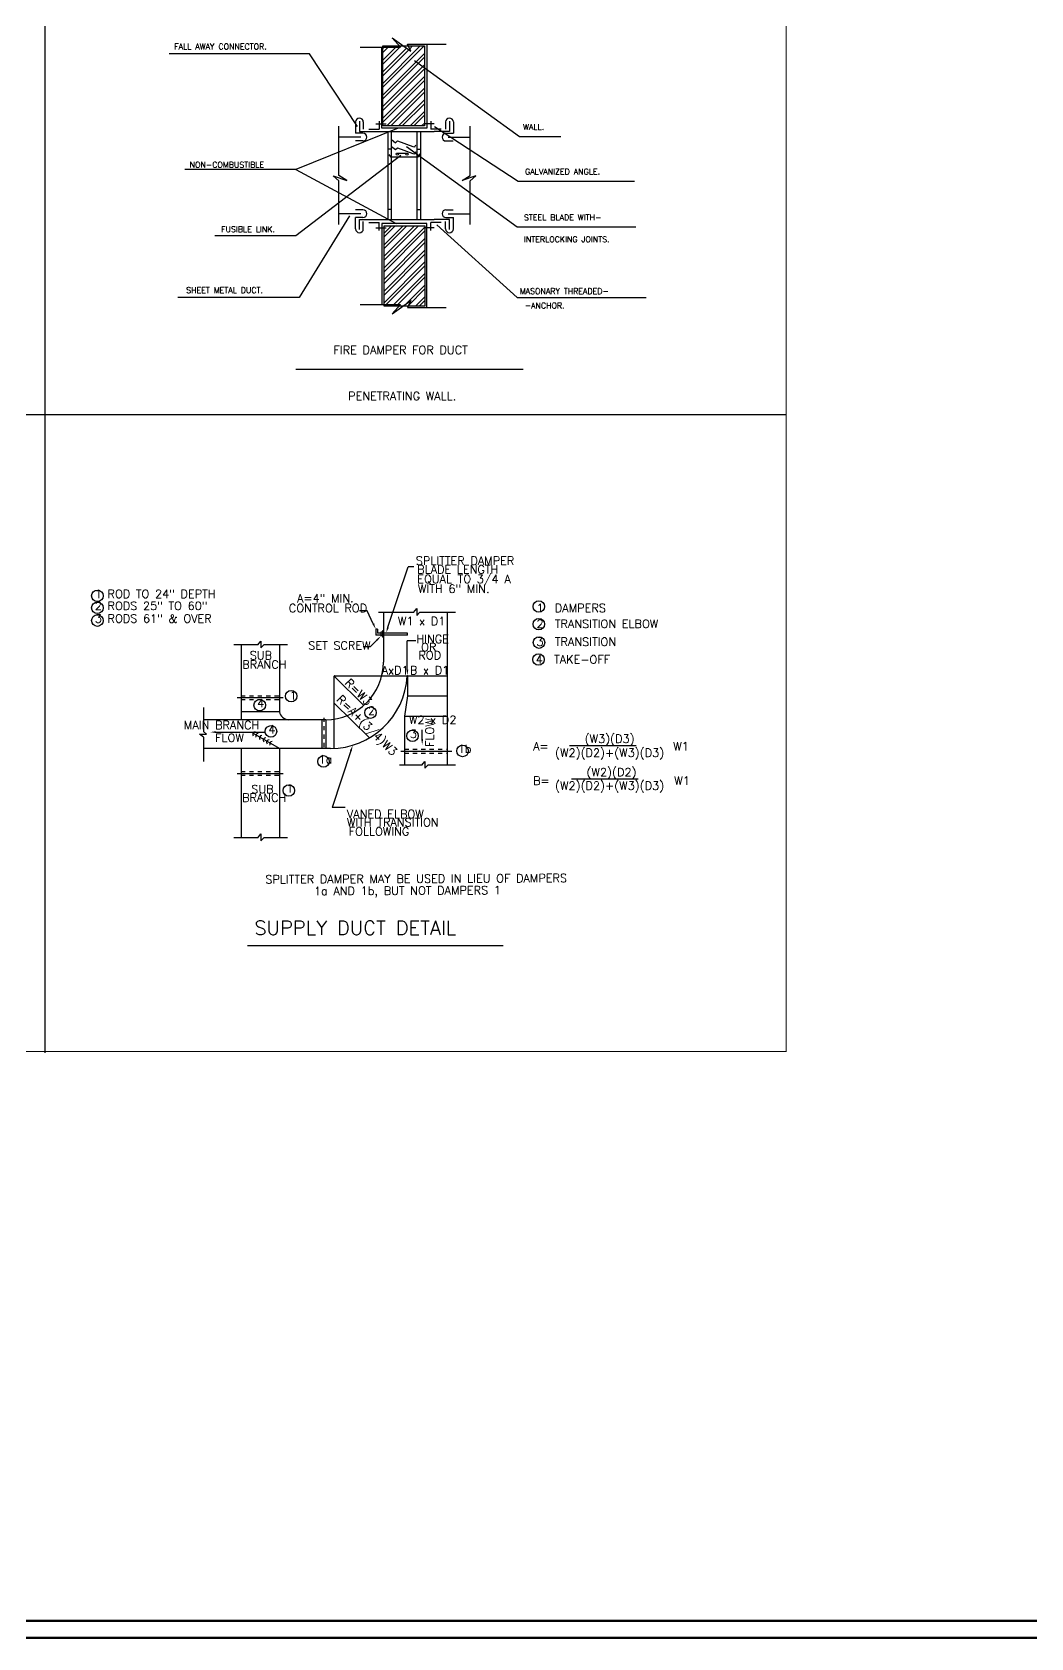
# Model space of a CAD drawing. Extents: x 594 to 813, y 174 to 240.
# Drawn here: x 647.53 to 671.38, y 173.79 to 212.14 of the extents above; entities that cross this region are included whole.
import ezdxf

# ---------------------------------------------------------------- set-up
doc = ezdxf.new("R2010")
doc.units = 0
doc.header["$MEASUREMENT"] = 0
doc.linetypes.add('CENTER', pattern=[50.8, 31.75, -6.35, 6.35, -6.35])
doc.linetypes.add('HIDDEN', pattern=[0.375, 0.25, -0.125])
doc.layers.get('0').update_dxf_attribs({"linetype": 'CONTINUOUS', "lineweight": 30})
for name, color, linetype in [('05_AC-EX.DUCT', 1, 'CONTINUOUS'), ('10_AC-TEXT', 3, 'CONTINUOUS'), ('D', 1, 'CONTINUOUS'), ('DET', 6, 'CONTINUOUS'), ('G-TX-HEV', 2, 'CONTINUOUS'), ('T-TEXT', 3, 'CONTINUOUS'), ('TXT', 7, 'CONTINUOUS'), ('WL', 2, 'CONTINUOUS'), ('Z20', 2, 'CONTINUOUS')]:
    doc.layers.add(name, color=color, linetype=linetype)
for name, color, linetype, lineweight in [('AC.REF(S). PIPING', 3, 'CONTINUOUS', 30), ('UG-BORDER', 20, 'CONTINUOUS', 80), ('Wall', 5, 'CONTINUOUS', 30)]:
    doc.layers.add(name, color=color, linetype=linetype, lineweight=lineweight)
doc.styles.add('AC', font='romans.shx', dxfattribs={"height": 0.2})

# ---------------------------------------------------------------- blocks, each defined once
blk = doc.blocks.new('*X245')
at = {"color": 0}
for p, q in [((257.42, 169.91), (264.4, 176.89)), ((257.42, 172.56), (261.75, 176.89)), ((257.42, 175.22), (259.1, 176.89)), ((257.42, 169.03), (265.28, 176.89)), ((257.42, 171.68), (262.63, 176.89)), ((257.42, 174.33), (259.98, 176.89)), ((257.42, 167.26), (266.75, 176.6)), ((257.42, 166.38), (266.75, 175.71)), ((257.42, 164.61), (266.75, 173.95)), ((257.42, 163.73), (266.75, 173.06)), ((257.42, 161.96), (266.75, 171.3)), ((257.42, 161.07), (266.75, 170.41)), ((257.42, 159.31), (266.75, 168.64)), ((257.88, 158.89), (266.75, 167.76)), ((259.65, 158.89), (266.75, 165.99)), ((260.54, 158.89), (266.75, 165.11)), ((262.47, 159.06), (266.75, 163.34)), ((262.98, 158.69), (266.75, 162.46)), ((264.56, 158.49), (266.75, 160.69)), ((265.44, 158.49), (266.75, 159.8))]:
    blk.add_line(p, q, dxfattribs=at)
blk = doc.blocks.new('*X244')
at = {"color": 0}
for p, q in [((257.13, 209.4), (265.68, 217.96)), ((257.13, 208.52), (266.57, 217.96)), ((257.13, 214.71), (260.11, 217.69)), ((257.13, 217.36), (257.46, 217.69)), ((257.13, 213.82), (261, 217.69)), ((257.13, 216.47), (258.35, 217.69)), ((257.13, 212.05), (262.55, 217.47)), ((257.13, 211.17), (263.07, 217.11)), ((261.1, 217.79), (261.27, 217.96)), ((262.98, 217.9), (263.03, 217.96)), ((263.27, 217.31), (263.92, 217.96)), ((257.13, 206.75), (266.64, 216.26)), ((257.13, 205.87), (266.64, 215.38)), ((257.13, 204.1), (266.64, 213.61)), ((257.13, 203.21), (266.64, 212.73)), ((257.13, 201.45), (266.64, 210.96)), ((257.13, 200.56), (266.64, 210.08)), ((258.04, 199.71), (266.64, 208.31)), ((258.93, 199.71), (266.64, 207.42)), ((260.69, 199.71), (266.64, 205.66)), ((261.58, 199.71), (266.64, 204.77)), ((263.35, 199.71), (266.64, 203)), ((264.23, 199.71), (266.64, 202.12)), ((266, 199.71), (266.64, 200.35))]:
    blk.add_line(p, q, dxfattribs=at)
blk = doc.blocks.new('A$C5DD3573E')
at = {"layer": '05_AC-EX.DUCT', "color": 2}
blk.add_line((-10632.849, -34567.248), (-5583.47, -34567.248), dxfattribs=at)
at = {"layer": 'D', "color": 2}
for p, q in [((-7778.784, -16658.015), (-7406.49, -16917.668)), ((-7609.559, -16838.643), (-7778.784, -16658.015)), ((-7406.49, -16917.668), (-7474.18, -16782.197)), ((-7474.18, -16782.197), (-6707.031, -16782.197)), ((-7090.003, -16782.197), (-7090.003, -18435.414)), ((-8410.554, -16838.643), (-7609.559, -16838.643)), ((-7978.43, -18435.414), (-7978.43, -16849.932)), ((-7960.457, -16815.538), (-7138.584, -16815.538)), ((-7960.457, -18392.266), (-7960.457, -16815.538)), ((-7138.584, -16815.538), (-7138.584, -18392.266)), ((-7855.012, -20238.03), (-7855.012, -18502.097)), ((-7787.323, -20238.03), (-7787.323, -18502.097)), ((-7279.339, -20238.03), (-7279.339, -18502.097)), ((-7211.649, -20238.03), (-7211.649, -18502.097)), ((-7978.43, -20322.023), (-7978.43, -21907.505)), ((-7935.812, -21953.126), (-7935.812, -20363.198)), ((-7129.028, -20363.198), (-7129.028, -21953.126)), ((-7090.003, -21975.24), (-7090.003, -20322.023)), ((-7778.784, -22099.421), (-7406.49, -21839.769)), ((-7406.49, -21839.769), (-7474.18, -21975.24)), ((-8410.554, -21918.794), (-7609.559, -21918.794)), ((-7129.028, -21953.126), (-7935.812, -21953.126)), ((-7609.559, -21918.794), (-7778.784, -22099.421)), ((-7474.18, -21975.24), (-6707.031, -21975.24))]:
    blk.add_line(p, q, dxfattribs=at)
at = {"layer": 'D', "color": 4}
for p, q in [((-8498.538, -18315.248), (-8498.538, -18537.694)), ((-8421.293, -18300.998), (-8421.293, -18502.097)), ((-8345.803, -18315.248), (-8345.803, -18458.96)), ((-8097.167, -18349.708), (-7893.728, -18349.708)), ((-8032.813, -18300.998), (-8032.813, -18455.293)), ((-6946.787, -18349.708), (-7150.226, -18349.708)), ((-7011.141, -18300.998), (-7011.141, -18455.293)), ((-6720.859, -18315.248), (-6720.859, -18458.96)), ((-6645.368, -18300.998), (-6645.368, -18502.097)), ((-6568.123, -18315.248), (-6568.123, -18537.694)), ((-8397.333, -18614.062), (-8829.334, -18614.062)), ((-8353.157, -18537.694), (-8498.538, -18537.694)), ((-8353.157, -18690.429), (-8496.869, -18690.429)), ((-8421.293, -18502.097), (-6947.284, -18502.097)), ((-8236.253, -18455.293), (-8032.813, -18455.293)), ((-7138.584, -18392.266), (-7960.457, -18392.266)), ((-7787.323, -18662), (-7707.723, -18725.428)), ((-7707.723, -18725.428), (-7673.918, -18687.371)), ((-7673.918, -18687.371), (-7369.668, -18801.542)), ((-6807.701, -18455.293), (-7011.141, -18455.293)), ((-6645.368, -18502.097), (-6946.09, -18502.097)), ((-6713.504, -18537.694), (-6568.123, -18537.694)), ((-6713.504, -18690.429), (-6569.793, -18690.429)), ((-6669.329, -18614.062), (-6237.328, -18614.062)), ((-7787.084, -18852.285), (-7854.774, -18852.285)), ((-7838.72, -18957.998), (-7809.14, -19004.512)), ((-7809.14, -19004.512), (-7264.026, -19004.512)), ((-7787.323, -18797.313), (-7707.723, -18860.742)), ((-7707.723, -18860.742), (-7673.918, -18822.685)), ((-7673.918, -18822.685), (-7369.668, -18936.855)), ((-7673.918, -18927.98), (-7483.762, -18927.98)), ((-7369.668, -18801.542), (-7327.411, -18805.771)), ((-7369.668, -18936.855), (-7327.411, -18941.084)), ((-7327.411, -18805.771), (-7306.283, -18763.485)), ((-7327.411, -18941.084), (-7306.283, -18898.799)), ((-7279.339, -18852.285), (-7211.649, -18852.285)), ((-7264.026, -19004.512), (-7225.994, -18945.312)), ((-8397.333, -20126.065), (-8829.334, -20126.065)), ((-8353.157, -20202.433), (-8498.538, -20202.433)), ((-8498.538, -20424.879), (-8498.538, -20202.433)), ((-8353.157, -20049.697), (-8496.869, -20049.697)), ((-8421.293, -20439.128), (-8421.293, -20238.03)), ((-8421.293, -20238.03), (-6947.284, -20238.03)), ((-8345.803, -20424.879), (-8345.803, -20281.167)), ((-7787.084, -20044.733), (-7854.774, -20044.733)), ((-7279.339, -20044.733), (-7211.649, -20044.733)), ((-6645.368, -20238.03), (-6946.09, -20238.03)), ((-6720.859, -20424.879), (-6720.859, -20281.167)), ((-6713.504, -20049.697), (-6569.793, -20049.697)), ((-6713.504, -20202.433), (-6568.123, -20202.433)), ((-6669.329, -20126.065), (-6237.328, -20126.065)), ((-6645.368, -20439.128), (-6645.368, -20238.03)), ((-6568.123, -20424.879), (-6568.123, -20202.433)), ((-8236.253, -20302.144), (-8032.813, -20302.144)), ((-8097.167, -20407.728), (-7893.728, -20407.728)), ((-8032.813, -20456.439), (-8032.813, -20302.144)), ((-7935.812, -20363.198), (-7129.028, -20363.198)), ((-6946.787, -20407.728), (-7150.226, -20407.728)), ((-6807.701, -20302.144), (-7011.141, -20302.144)), ((-7011.141, -20456.439), (-7011.141, -20302.144))]:
    blk.add_line(p, q, dxfattribs=at)
at = {"layer": 'D', "color": 3}
for p, q in [((-8829.334, -19370.063), (-8829.334, -18398.061)), ((-6237.328, -19370.063), (-6237.328, -18398.061)), ((-8829.334, -19478.064), (-8941.918, -19376.66)), ((-8941.918, -19376.66), (-8671.268, -19470.409)), ((-8671.268, -19470.409), (-8829.334, -19370.063)), ((-8829.334, -20342.065), (-8829.334, -19478.064)), ((-6395.393, -19470.409), (-6237.328, -19370.063)), ((-6124.744, -19376.66), (-6395.393, -19470.409)), ((-6237.328, -19478.064), (-6124.744, -19376.66)), ((-6237.328, -20342.065), (-6237.328, -19478.064))]:
    blk.add_line(p, q, dxfattribs=at)
at = {"layer": 'D'}
for p, q in [((-7090.003, -18435.414), (-7978.43, -18435.414)), ((-7090.003, -20322.023), (-7978.43, -20322.023))]:
    blk.add_line(p, q, dxfattribs=at)
at = {"layer": 'D', "color": 4}
for centre in [(-7673.918, -18949.541), (-7483.762, -18949.541)]:
    blk.add_circle(centre, 21.561, dxfattribs=at)
for centre, start, end in [((-8422.17, -18315.248), 0, 180), ((-6644.491, -18315.248), 0, 180), ((-8353.157, -18614.062), 270, 90), ((-6713.504, -18614.062), 90, 270), ((-8353.157, -20126.065), 270, 90), ((-6713.504, -20126.065), 90, 270), ((-8422.17, -20424.879), 180, 0), ((-6644.491, -20424.879), 180, 0)]:
    blk.add_arc(centre, 76.368, start, end, dxfattribs=at)
at = {"layer": 'DET', "color": 2}
for p, q in [((-7949.169, -27996.49), (-7949.169, -28973.738)), ((-6691.924, -27996.49), (-6691.924, -31011.103)), ((-8100.857, -28326.851), (-8100.857, -28440.616)), ((-8062.935, -28326.851), (-8100.857, -28326.851)), ((-7998.468, -28440.616), (-8100.857, -28440.616)), ((-8062.935, -28326.851), (-8062.935, -28402.694)), ((-7998.468, -28402.694), (-8062.935, -28402.694)), ((-7998.468, -28402.694), (-8025.013, -28402.694)), ((-7968.13, -28387.526), (-7998.468, -28387.526)), ((-7998.468, -28387.526), (-7998.468, -28455.785)), ((-7968.13, -28421.655), (-7998.468, -28421.655)), ((-7968.13, -28455.785), (-7998.468, -28455.785)), ((-7968.13, -28357.188), (-7968.13, -28486.123)), ((-7949.169, -28357.188), (-7968.13, -28357.188)), ((-7949.169, -28486.123), (-7968.13, -28486.123)), ((-7474.16, -28402.694), (-7949.169, -28402.694)), ((-7474.16, -28440.616), (-7949.169, -28440.616)), ((-7474.16, -28440.616), (-7474.16, -28402.694)), ((-10759.613, -28636.347), (-10759.613, -30111.394)), ((-10001.176, -28636.347), (-10001.176, -29959.707)), ((-7474.16, -29250.306), (-7474.16, -29643.112)), ((-10835.457, -29676.841), (-9925.332, -29676.841)), ((-7475.146, -29643.112), (-7532.029, -30044.537)), ((-7475.146, -29643.112), (-6691.924, -29643.112)), ((-10001.176, -29959.707), (-10759.613, -29959.707)), ((-7532.029, -30044.537), (-6691.924, -30044.537)), ((-7532.029, -30044.537), (-7532.029, -31011.103)), ((-9086.825, -30111.394), (-11505.176, -30111.394)), ((-10001.176, -30680.222), (-10526.637, -30376.847)), ((-9162.669, -30111.394), (-9162.669, -30680.222)), ((-9086.825, -30111.394), (-9086.825, -30680.222)), ((-8992.02, -30680.222), (-11505.176, -30680.222)), ((-10759.613, -30680.222), (-10759.613, -32440.171)), ((-10001.176, -30680.222), (-10001.176, -32440.171)), ((-7607.872, -30733.584), (-6601.232, -30733.584)), ((-10835.457, -31171.225), (-9925.332, -31171.225))]:
    blk.add_line(p, q, dxfattribs=at)
at = {"layer": 'DET', "color": 2, "linetype": 'HIDDEN'}
for p, q in [((-10759.613, -29638.919), (-10001.176, -29638.919)), ((-10759.613, -29714.763), (-10001.176, -29714.763)), ((-7532.029, -30695.662), (-6691.924, -30695.662)), ((-7532.029, -30771.505), (-6691.924, -30771.505)), ((-10759.613, -31133.303), (-10001.176, -31133.303)), ((-10759.613, -31209.146), (-10001.176, -31209.146))]:
    blk.add_line(p, q, dxfattribs=at)
at = {"layer": 'DET', "color": 2, "linetype": 'CENTER'}
blk.add_line((-9124.747, -30073.472), (-9124.747, -30718.144), dxfattribs=at)
at = {"layer": 'DET', "color": 2}
for centre, radius, start, end in [((-9086.825, -28973.738), 1137.656, 270, 0), ((-8992.02, -29163.347), 1516.875, 270, 356.713571), ((-9808.744, -29915.481), 197.448, 192.9431424, 263.5830791), ((-10479.875, -30402.257), 48.8, 88.4742594, 216.9838018), ((-10421.721, -30430.152), 48.8, 88.4742594, 216.9838018), ((-10347.284, -30471.995), 48.8, 88.4742594, 216.9838018), ((-10272.846, -30518.488), 48.8, 88.4742594, 216.9838018), ((-10207.714, -30558.006), 48.8, 88.4742594, 216.9838018), ((-10144.907, -30588.226), 48.8, 88.4742594, 216.9838018)]:
    blk.add_arc(centre, radius, start, end, dxfattribs=at)
at = {"layer": 'G-TX-HEV', "color": 7}
blk.add_line((-9679.735, -23192.76), (-5191.389, -23192.76), dxfattribs=at)
at = {"layer": 'T-TEXT', "color": 7, "linetype": 'Continuous'}
for p, q in [((-9410.884, -16970.823), (-12176.687, -16970.823)), ((-8462.3, -18403.761), (-9410.884, -16970.823)), ((-7337.236, -17103.094), (-5263.588, -18602.168)), ((-7659.866, -18435.414), (-9675.605, -19254.661)), ((-6940.154, -18403.761), (-5285.648, -19483.976)), ((-5263.588, -18602.168), (-4445.15, -18602.168)), ((-7601.957, -18976.936), (-9675.605, -20564.191)), ((-7491.656, -18800.575), (-5307.708, -20387.829)), ((-9675.605, -19254.661), (-11869.42, -19254.661)), ((-9675.605, -19254.661), (-7699.509, -20322.023)), ((-5285.648, -19483.976), (-2990.22, -19483.976)), ((-8616.721, -20167.377), (-9609.424, -21776.677)), ((-9675.605, -20564.191), (-11278.523, -20564.191)), ((-6896.034, -20343.739), (-5307.708, -21776.677)), ((-5307.708, -20387.829), (-2969.334, -20387.829)), ((-9609.424, -21776.677), (-12008.171, -21776.677)), ((-5307.708, -21776.677), (-2760.48, -21776.677)), ((-8919.656, -29254.574), (-8336.521, -29828.901)), ((-8919.656, -29786.835), (-8224.358, -30471.63)), ((-7183.408, -30494.092), (-7183.408, -30312.215)), ((-2960.624, -30624.544), (-4274.931, -30624.544)), ((-2922.615, -31283.437), (-4236.922, -31283.437))]:
    blk.add_line(p, q, dxfattribs=at)
for centre in [(-13595.223, -27668.153), (-13595.223, -27904.509), (-4882.06, -27878.23), (-13595.223, -28155.638), (-4882.06, -28226.449), (-4877.396, -28589.646), (-4887.513, -28924.428), (-10391.128, -29824.907), (-9770.279, -29647.639), (-8203.374, -29972.63), (-10169.396, -30341.937), (-7375.575, -30430.571), (-6385.509, -30728.604), (-9132.395, -30935.416), (-9814.625, -31508.948)]:
    blk.add_circle(centre, 113.766, dxfattribs=at)
blk.add_solid([(-7164.447, -30494.092), (-7202.368, -30494.092), (-7183.408, -30607.858)], dxfattribs=at)
at = {"layer": 'TXT', "color": 2}
for p in [(-7477.146, -29122.32), (-7310.789, -28555.247)]:
    blk.add_line(p, (-7477.146, -28555.247), dxfattribs=at)
for centre, start in [((-7476.08, -29247.147), 300.418806), ((-8918.824, -29789.523), 257.3178068)]:
    blk.add_arc(centre, 3.792, start, 245.4219523, dxfattribs=at)
blk.add_solid([(-7458.185, -29122.32), (-7496.107, -29122.32), (-7477.146, -29236.085)], dxfattribs=at)
at = {"layer": 'Wall', "linetype": 'Continuous', "const_width": 19.2}
blk.add_lwpolyline([(0, 0), (-56085.494, 0), (-56085.494, -36662.196), (0, -36662.196)], close=True, dxfattribs=at)
blk.add_lwpolyline([(0, 0), (-56085.494, 0), (-56085.494, -36662.196), (0, -36662.196)], close=True, dxfattribs=at)
at = {"layer": 'WL', "color": 2}
for p, q in [((-7858.993, -28287.9), (-7461.595, -27094.924)), ((-7348.69, -27094.924), (-7461.595, -27094.924)), ((-8266.51, -27964.519), (-8423.943, -27964.519)), ((-8149.174, -28218.916), (-8266.51, -27964.519)), ((-7353.481, -27996.49), (-8046.441, -27996.49)), ((-7353.481, -27996.49), (-7291.905, -27920.001)), ((-7291.905, -27920.001), (-7291.905, -28056.258)), ((-7291.905, -28056.258), (-7236.369, -27996.49)), ((-6528.678, -27996.49), (-7236.369, -27996.49)), ((-10427.659, -28636.347), (-10903.159, -28636.347)), ((-10427.659, -28636.347), (-10366.083, -28559.858)), ((-10366.083, -28559.858), (-10366.083, -28696.115)), ((-10366.083, -28696.115), (-10310.546, -28636.347)), ((-9841.347, -28636.347), (-10310.546, -28636.347)), ((-8210.352, -28674.263), (-8347.163, -28674.263)), ((-8078.536, -28542.357), (-8210.352, -28674.263)), ((-8919.656, -30678.495), (-8919.656, -29250.596)), ((-6691.924, -29250.596), (-8919.656, -29250.596)), ((-11503.484, -29873.096), (-11503.484, -30342.296)), ((-11579.973, -30397.832), (-11443.716, -30397.832)), ((-11503.484, -30459.408), (-11579.973, -30397.832)), ((-11443.716, -30397.832), (-11503.484, -30342.296)), ((-11252.983, -30356.709), (-10282.199, -30356.709)), ((-11503.484, -30459.408), (-11503.484, -30934.908)), ((-8591.148, -30725.451), (-8963.281, -31842.59)), ((-7192.232, -31011.103), (-7629.301, -31011.103)), ((-7192.232, -31011.103), (-7130.655, -30934.614)), ((-7130.655, -30934.614), (-7130.655, -31070.871)), ((-7130.655, -31070.871), (-7075.119, -31011.103)), ((-6528.678, -31011.103), (-7075.119, -31011.103)), ((-8705.033, -31842.59), (-8963.281, -31842.59)), ((-10427.659, -32440.171), (-10903.159, -32440.171)), ((-10427.659, -32440.171), (-10366.083, -32363.682)), ((-10366.083, -32363.682), (-10366.083, -32499.939)), ((-10366.083, -32499.939), (-10310.546, -32440.171)), ((-9841.347, -32440.171), (-10310.546, -32440.171))]:
    blk.add_line(p, q, dxfattribs=at)
blk.add_arc((-8918.824, -29250.874), 3.792, 257.3178068, 245.4219523, dxfattribs=at)
for points in [[(-8131.957, -28210.974), (-8166.392, -28226.857), (-8101.526, -28322.222)], [(-8091.948, -28528.955), (-8065.124, -28555.76), (-7998.118, -28461.886)], [(-7841.004, -28293.893), (-7876.982, -28281.908), (-7894.948, -28395.835)], [(-11252.983, -30375.67), (-11252.983, -30337.748), (-11366.748, -30356.709)], [(-8609.138, -30719.459), (-8573.159, -30731.444), (-8555.194, -30617.516)]]:
    blk.add_solid(points, dxfattribs=at)
at = {"layer": 'Z20', "color": 7}
for p, q in [((-14629.818, 27.438), (-14629.818, -36689.634)), ((-56085.494, -24087.558), (0, -24087.558))]:
    blk.add_line(p, q, dxfattribs=at)
at = {"layer": 'D', "color": 2, "xscale": 86.40019348945316, "yscale": 86.40019348945316, "zscale": 86.40019348945316}
for name in ['*X244', '*X245']:
    blk.add_blockref(name, (-30176.695, -35646.906), dxfattribs=at)
at = {"layer": '05_AC-EX.DUCT', "color": 2, "style": 'AC'}
for s, height, p in [('FIRE DAMPER FOR DUCT', 163.1247, (-8933.526, -22895.996)), ('PENETRATING WALL.', 163.1247, (-8644.331, -23805.786)), ('SUPPLY DUCT DETAIL', 281.87949, (-10497.871, -34359.954))]:
    blk.add_text(s, height=height, dxfattribs=at).set_placement(p)
at = {"layer": '10_AC-TEXT', "color": 7, "style": 'AC'}
for s, p in [('SPLITTER DAMPER MAY BE USED IN LIEU OF DAMPERS', (-10280.111, -33344.017)), ('      1a AND 1b, BUT NOT DAMPERS 1', (-10050.221, -33577.116))]:
    blk.add_text(s, height=163.1247, rotation=0.2499964, dxfattribs=at).set_placement(p)
at = {"layer": 'G-TX-HEV', "color": 7, "style": 'AC'}
for s, height, p in [('FALL AWAY CONNECTOR.', 113.28104, (-12079.23, -16882.864)), ('WALL.', 113.281, (-5192.246, -18470.052)), ('NON-COMBUSTIBLE', 113.28104, (-11774.095, -19216.321)), ('GALVANIZED ANGLE.', 113.28104, (-5152.538, -19351.861)), ('STEEL BLADE WITH-', 113.28104, (-5174.598, -20255.714)), ('FUSIBLE LINK.', 113.28104, (-11152.853, -20488.341)), ('INTERLOCKING JOINTS.', 113.28104, (-5174.598, -20687.8)), ('SHEET METAL DUCT.', 113.28104, (-11841.791, -21691.724)), ('MASONARY THREADED-', 113.28104, (-5256.622, -21711.308)), ('-ANCHOR.', 113.281, (-5159.74, -21995.07))]:
    blk.add_text(s, height=height, dxfattribs=at).set_placement(p)
at = {"layer": 'T-TEXT', "color": 7, "linetype": 'Continuous', "style": 'AC'}
for s, p in [('SPLITTER DAMPER', (-7308.883, -27055.811)), ('BLADE LENGTH', (-7281.339, -27227.787)), ('EQUAL TO 3/4 A', (-7281.339, -27416.891)), ('1 ROD TO 24" DEPTH', (-13645.644, -27710.31)), ('WITH 6" MIN.', (-7267.567, -27608.865)), ('2 RODS 25" TO 60"', (-13645.644, -27946.667)), ('CONTROL ROD', (-9815.544, -27990.797)), ('A=4" MIN.', (-9654.164, -27795.578)), ('1  DAMPERS  ', (-4927.818, -27988.575)), ('3 RODS 61" & OVER', (-13645.644, -28197.795)), ('W1 x D1', (-7662.011, -28247.424)), ('2  TRANSITION ELBOW  ', (-4927.818, -28301.201)), ('HINGE', (-7298.535, -28601.459)), ('3  TRANSITION  ', (-4927.818, -28655.086)), ('SUB', (-10587.972, -28924.044)), ('SET SCREW', (-9432.413, -28728.881)), ('ROD', (-7257.807, -28921.638)), ('OR', (-7203.527, -28761.548)), ('BRANCH', (-10734.689, -29104.281)), ('AxD1', (-7981.251, -29217.185)), ('B x D1', (-7425.476, -29217.185)), ('4  TAKE-OFF  ', (-4942.6, -29003.837)), ('4  ', (-10441.549, -29867.064)), ('1  ', (-9797.479, -29711.969)), ('2  ', (-8253.795, -30014.787)), ('W2 x D2', (-7444.349, -30195.582)), ('MAIN BRANCH', (-11887.28, -30300.272)), ('FLOW', (-11269.348, -30551.226)), ('4  ', (-10219.818, -30384.094)), ('3  ', (-7425.996, -30472.728)), ('(W3)(D3)', (-3977.182, -30570.116)), ('1b  ', (-6479.941, -30768.174)), ('A=                    W1', (-4992.946, -30717.08)), ('(W2)(D2)+(W3)(D3)', (-4559.999, -30845.683)), ('1a  ', (-9229.415, -30974.986)), ('(W2)(D2)', (-3939.173, -31229.009)), ('B=                    W1', (-4995.781, -31397.453)), ('(W2)(D2)+(W3)(D3)', (-4559.999, -31495.663)), ('BRANCH', (-10740.312, -31730.948)), ('SUB', (-10557.041, -31564.104)), ('1  ', (-9865.047, -31551.105)), ('VANED ELBOW', (-8670.157, -32055.886)), ('WITH TRANSITION', (-8670.157, -32218.004)), ('FOLLOWING', (-8632.034, -32398.485))]:
    blk.add_text(s, height=163.1247, dxfattribs=at).set_placement(p)
for s, rotation, p in [('R=W3', 315, (-8723.11, -29398.449)), ('R=A+(3/4)W3', 315, (-8886.356, -29724.724)), ('FLOW', 90, (-6952.968, -30649.995))]:
    blk.add_text(s, height=163.1247, rotation=rotation, dxfattribs=at).set_placement(p)

msp = doc.modelspace()

# ---------------------------------------------------------------- linework, layer by layer
at = {"layer": 'UG-BORDER', "color": 7}
for p, q in [((594.557, 174.199), (689.748, 174.199)), ((594.152, 173.794), (690.152, 173.794))]:
    msp.add_line(p, q, dxfattribs=at)

# ---------------------------------------------------------------- block references
at = {"layer": 'AC.REF(S). PIPING', "linetype": 'Continuous', "xscale": 0.0012099999999862, "yscale": 0.0012099999999862, "zscale": 0.0012099999999862}
msp.add_blockref('A$C5DD3573E', (665.535, 232.156), dxfattribs=at)

doc.saveas('drawing.dxf')
